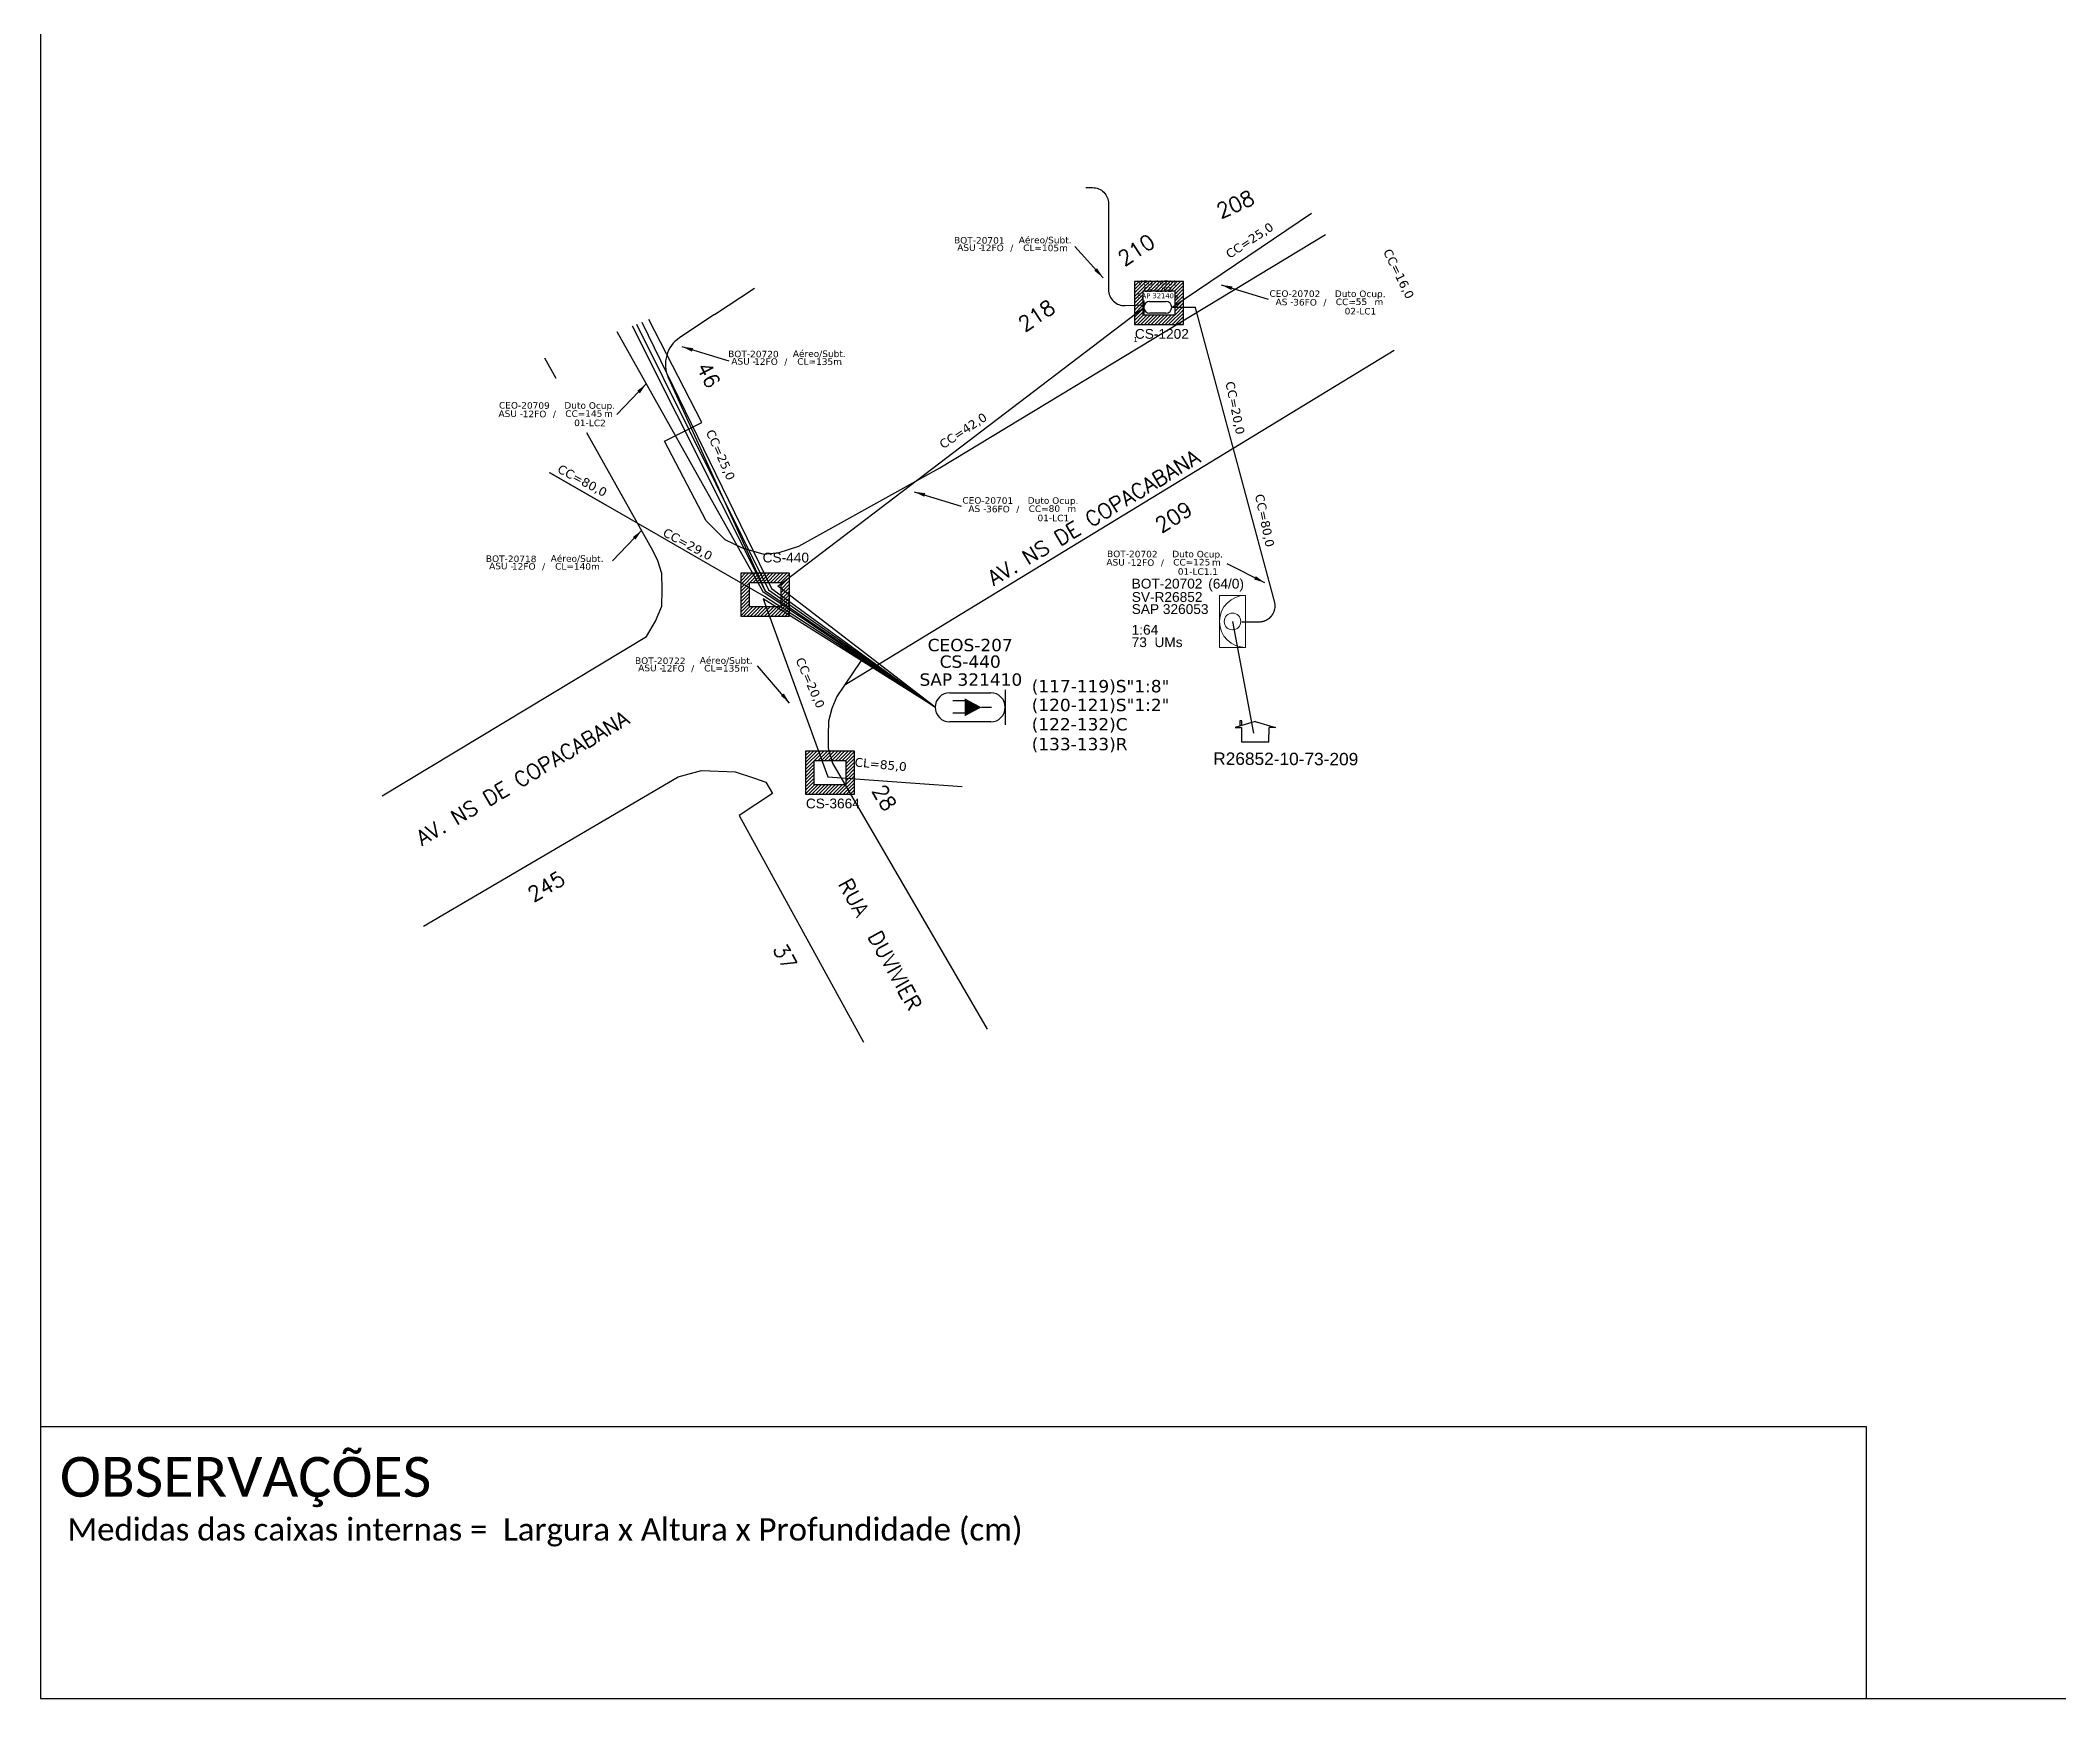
# Model space of a CAD drawing. Extents: x -95 to 749, y 705 to 1978.
# Drawn here: x -89.3 to 272.4, y 705 to 1002 of the extents above; entities that cross this region are included whole.
import ezdxf
from ezdxf.enums import TextEntityAlignment as Align

# ---------------------------------------------------------------- set-up
doc = ezdxf.new("R2010")
doc.units = 0
for name, color, linetype in [('10.1-Caixas Subterrâneas', 5, 'Continuous'), ('20.4-CEOS', 1, 'Continuous'), ('20.5-CEO', 1, 'Continuous'), ('CAP a instalar', 1, 'Continuous'), ('celulas gpon', 7, 'Continuous'), ('label_cabos', 7, 'Continuous'), ('Legenda', 1, 'Continuous'), ('MUB', 252, 'Continuous'), ('Surveys Casinhas', 7, 'Continuous'), ('surveys legendas', 7, 'Continuous')]:
    doc.layers.add(name, color=color, linetype=linetype)
doc.layers.add("20.0-LEGENDA DOS CDO'S", color=1, linetype='Continuous', lineweight=0)
doc.layers.add('20.1-CDO_INTERIOR', color=1, linetype='Continuous', lineweight=0)
doc.layers.add('EXTRA', color=50, linetype='Continuous', plot=False)
doc.styles.add('ARIAL', font='arial.ttf')
doc.styles.add('ROMANS', font='romans')
doc.styles.add('siredit', font='verdana.ttf')
doc.styles.add('WMF-Calibri0', font='calibri.ttf')
doc.linetypes.add('FENCELINE1', pattern='A,0.25,-0.1,[133,ltypeshp.shx,S=0.1,R=0,X=-0.1,Y=0],-0.1,1', length=1.45)
doc.dimstyles.new('CC', dxfattribs={"dimtxt": 1, "dimasz": 2, "dimexe": 0.18, "dimexo": 0.0625, "dimgap": 0.09, "dimtad": 0, "dimdec": 0, "dimrnd": 1, "dimzin": 0, "dimdsep": 46, "dimtxsty": 'siredit', "dimblk": 'NONE', "dimcen": 0, "dimse1": 1, "dimse2": 1, "dimsd1": 1, "dimsd2": 1, "dimclrt": 7, "dimadec": 0, "dimazin": 0, "dimtfac": 1, "dimtdec": 0, "dimtofl": 0, "dimtmove": 0, "dimatfit": 3, "dimfxl": 0, "dimtolj": 1, "dimtzin": 0, "dimarcsym": 0})

# ---------------------------------------------------------------- blocks, each defined once
blk = doc.blocks.new('*X58')
at = {"color": 0, "linetype": 'Continuous'}
for p, q in [((-1.25, 0.34099), (-0.49099, 1.1)), ((-1.25, 0.517767), (-0.667767, 1.1)), ((-1.25, 0.694544), (-0.844544, 1.1)), ((-1.25, 0.87132), (-1.02132, 1.1)), ((-1.25, 1.048097), (-1.198097, 1.1)), ((-0.789214, 0.625), (-0.314214, 1.1)), ((-0.612437, 0.625), (-0.137437, 1.1)), ((-0.43566, 0.625), (0.03934, 1.1)), ((-0.258883, 0.625), (0.216117, 1.1)), ((-0.082107, 0.625), (0.392893, 1.1)), ((0.09467, 0.625), (0.56967, 1.1)), ((0.271447, 0.625), (0.746447, 1.1)), ((0.448223, 0.625), (0.923223, 1.1)), ((0.625, 0.625), (1.1, 1.1)), ((0.801777, 0.625), (1.25, 1.073223)), ((-1.25, 0.164214), (-0.8035, 0.610714)), ((-1.25, -0.012563), (-0.8035, 0.433937)), ((-1.25, -0.18934), (-0.8035, 0.25716)), ((-1.25, -0.366117), (-0.8035, 0.080383)), ((0.8035, 0.449947), (1.25, 0.896447)), ((0.8035, 0.27317), (1.25, 0.71967)), ((0.8035, 0.096393), (1.25, 0.542893)), ((0.8035, -0.080383), (1.25, 0.366117)), ((0.8035, -0.25716), (1.25, 0.18934)), ((0.8035, -0.433937), (1.25, 0.012563)), ((-1.25, -0.542893), (-0.8035, -0.096393)), ((-1.25, -0.71967), (-0.8035, -0.27317)), ((-1.25, -0.896447), (-0.8035, -0.449947)), ((-1.25, -1.073223), (-0.801777, -0.625)), ((-1.1, -1.1), (-0.625, -0.625)), ((-0.923223, -1.1), (-0.448223, -0.625)), ((-0.746447, -1.1), (-0.271447, -0.625)), ((-0.56967, -1.1), (-0.09467, -0.625)), ((-0.392893, -1.1), (0.082107, -0.625)), ((-0.216117, -1.1), (0.258883, -0.625)), ((-0.03934, -1.1), (0.43566, -0.625)), ((0.137437, -1.1), (0.612437, -0.625)), ((0.314214, -1.1), (0.789214, -0.625)), ((0.49099, -1.1), (1.25, -0.34099)), ((0.667767, -1.1), (1.25, -0.517767)), ((0.8035, -0.610714), (1.25, -0.164214)), ((0.844544, -1.1), (1.25, -0.694544)), ((1.02132, -1.1), (1.25, -0.87132)), ((1.198097, -1.1), (1.25, -1.048097))]:
    blk.add_line(p, q, dxfattribs=at)
blk = doc.blocks.new('MANHOLE_MQ')
at = {"color": 0, "linetype": 'Continuous'}
for p, q in [((0.00000623, 0.00000569), (-0.00000627, 0.00000569)), ((-0.00000627, 0.00000569), (-0.00000627, -0.00000531)), ((0.00000623, -0.00000531), (0.00000623, 0.00000569)), ((-0.00000404, 0.00000331), (0.00000399, 0.00000331)), ((-0.00000404, -0.00000294), (-0.00000404, 0.00000331)), ((0.00000399, 0.00000331), (0.00000399, -0.00000294)), ((0.00000399, -0.00000294), (-0.00000404, -0.00000294)), ((0.00000399, -0.00000294), (0.00000399, -0.00000294)), ((-0.00000627, -0.00000531), (0.00000623, -0.00000531))]:
    blk.add_line(p, q, dxfattribs=at)
at = {"color": 0, "linetype": 'Continuous', "xscale": 5e-06, "yscale": 5e-06, "zscale": 1e-05}
blk.add_blockref('*X58', (-0.00000002, 0.00000019), dxfattribs=at)
blk = doc.blocks.new('CDOI_CT_ESQ')
at = {"layer": '20.1-CDO_INTERIOR', "color": 0, "lineweight": 18}
blk.add_lwpolyline([(-2.12, -2.13), (-2.12, 2.12), (0, 2.12), (0.01, -2.13)], close=True, dxfattribs=at)
blk.add_circle((-1.06, 0), 0.68, dxfattribs=at)
blk.add_arc((0.01, 0), 2.13, 90.0276, 270.0276, dxfattribs=at)
at = {"layer": "20.0-LEGENDA DOS CDO'S", "color": 0, "style": 'ARIAL'}
for tag, p in [('CDO_N', (-9.3, 2.69)), ('SURVEY', (-9.3, 1.6)), ('SAP', (-9.3, 0.61)), ('1:XX', (-9.31, -1.08)), ('UMS', (-9.31, -2.09))]:
    blk.add_attdef(tag, p, '', height=0.68, rotation=359.9724, dxfattribs=at)
blk.add_attdef('FIBRAS_UTILIZADAS', text='', height=0.68, rotation=359.9724, dxfattribs=at).set_placement((-1.59, 2.69), align=Align.CENTER)
blk = doc.blocks.new('Inst CB DT OCUP CFOA-SM-AS-80-TS-36')
at = {"layer": 'label_cabos', "color": 0, "style": 'siredit'}
for tag, flags, p in [('ID_ATIVIDADE', 3, (1.31, 2.67)), ('FATOR', 1, (11.56, 2.55))]:
    blk.add_attdef(tag, text='', height=1, rotation=359.69, dxfattribs=dict(at, flags=flags)).set_placement(p, align=Align.MIDDLE_CENTER)
for tag, p in [('TIPO_CABO', (1.76, 0)), ('DESTINO_CABO', (3.13, 1.26)), ('CABO', (4.69, -0.05)), ('/', (7.71, -0.05)), ('LANCE', (10.91, 0)), ('TIPO_CABO', (13.11, 1.24)), ('UND', (15.96, 0)), ('FID', (13.15, -1.41))]:
    blk.add_attdef(tag, text='', height=1, rotation=359.69, dxfattribs=at).set_placement(p, align=Align.MIDDLE_CENTER)
blk.add_attdef('QTDE', (12.43, -0.47), '', height=1, rotation=359.69, dxfattribs=at)
blk = doc.blocks.new('_None')
blk = doc.blocks.new('LEGENDA DOS CABOS')
at = {"layer": 'EXTRA', "color": 0, "style": 'siredit'}
for tag, p in [('ID', (4.6, 0.97)), ('XX', (9.03, 0.97))]:
    blk.add_attdef(tag, text='', height=0.48, rotation=359.69, dxfattribs=at).set_placement(p, align=Align.MIDDLE_CENTER)
at = {"layer": 'Legenda', "color": 0, "style": 'siredit'}
for tag, p in [('TIPO_CABO', (1.31, 0)), ('CABO', (4.69, -0.05)), ('/', (6.81, -0.05)), ('METROS', (10.03, -0.05))]:
    blk.add_attdef(tag, text='', height=0.8, rotation=359.69, dxfattribs=at).set_placement(p, align=Align.MIDDLE_CENTER)
blk = doc.blocks.new('Inst CB DT OCUP CFOA-SM-ASU-120-S-12')
at = {"layer": 'label_cabos', "color": 0, "style": 'siredit'}
for tag, flags, p in [('ID_ATIVIDADE', 3, (1.31, 2.67)), ('FATOR', 1, (11.56, 2.55))]:
    blk.add_attdef(tag, text='', height=1, rotation=359.69, dxfattribs=dict(at, flags=flags)).set_placement(p, align=Align.MIDDLE_CENTER)
for tag, p in [('TIPO_CABO', (1.26, 0)), ('DESTINO_CABO', (3.13, 1.26)), ('CABO', (4.69, -0.05)), ('/', (7.71, -0.05)), ('LANCE', (10.91, 0)), ('TIPO_CABO', (13.11, 1.24)), ('UND', (15.96, 0)), ('FID', (13.15, -1.41))]:
    blk.add_attdef(tag, text='', height=1, rotation=359.69, dxfattribs=at).set_placement(p, align=Align.MIDDLE_CENTER)
blk.add_attdef('QTDE', (12.43, -0.47), '', height=1, rotation=359.69, dxfattribs=at)
blk = doc.blocks.new('*U65')
at = {"layer": '20.4-CEOS', "color": 7, "style": 'siredit'}
for tag, p in [('FIBRAS_SPLITTER', (0, 0)), ('FIBRAS_TOP_C', (0, -4.13)), ('RESERVA_FINAIS', (0, -5.46))]:
    blk.add_attdef(tag, p, '', height=1.01, dxfattribs=at)
for tag, p, flags in [('ID_ATIVIDADE', (0, -6.77), 3), ('FATOR', (0, -8.09), 1), ('QTDE', (0, -9.4), 1), ('FID', (0, -10.71), 1)]:
    blk.add_attdef(tag, p, '', height=1.01, dxfattribs=dict(at, flags=flags))
blk = doc.blocks.new('*U67')
at = {"layer": '20.4-CEOS', "color": 7, "style": 'siredit'}
blk.add_attdef('FIBRAS_SPLITTER', (0, 0), '', height=1.01, dxfattribs=at)
for tag, p, flags in [('ID_ATIVIDADE', (0, -1.48), 3), ('QTDE', (0, -4.11), 1), ('FATOR', (0, -2.79), 1), ('FID', (0, -5.42), 1)]:
    blk.add_attdef(tag, p, '', height=1.01, dxfattribs=dict(at, flags=flags))

msp = doc.modelspace()

# ---------------------------------------------------------------- linework, layer by layer
msp.add_lwpolyline([(-89.32, 705.02), (749.25, 705.02), (749.25, 1299.02), (-89.32, 1299.02), (-89.32, 705.02)])
at = {"color": 4}
msp.add_lwpolyline([(124.23, 897.95), (128, 877.93)], dxfattribs=at)
at = {"color": 7}
for points in [[(-89.24, 753.78), (237.71, 753.78)], [(237.71, 753.78), (237.71, 705.02)]]:
    msp.add_lwpolyline(points, dxfattribs=at)
at = {"layer": '20.4-CEOS', "color": 7}
for p, q in [((73.57, 885.18), (80.9, 885.18)), ((80.9, 879.96), (73.57, 879.96))]:
    msp.add_line(p, q, dxfattribs=at)
for points in [[(76.37, 883.71), (74.14, 883.71)], [(79.26, 882.57), (81.02, 882.57)], [(83.51, 885.72), (83.51, 879.42)], [(76.37, 881.53), (74.14, 881.53)]]:
    msp.add_lwpolyline(points, dxfattribs=at)
msp.add_lwpolyline([(79.26, 882.57, 0, 3.23, 0), (76.23, 882.57, 3.23, 3.23, 0)], format="xyseb", dxfattribs=at)
for centre, start, end in [((73.57, 882.57), 90, 270), ((80.9, 882.57), 270, 90)]:
    msp.add_arc(centre, 2.61, start, end, dxfattribs=at)
at = {"layer": '20.5-CEO', "color": 5}
for p, q in [((109.37, 955.25), (112.29, 955.25)), ((112.29, 953.16), (109.37, 953.16))]:
    msp.add_line(p, q, dxfattribs=at)
at = {"layer": '20.5-CEO'}
msp.add_lwpolyline([(108.33, 955.46), (108.33, 952.95)], dxfattribs=at)
at = {"layer": '20.5-CEO', "color": 5}
for centre, start, end in [((109.37, 954.21), 90, 270), ((112.29, 954.21), 270, 90)]:
    msp.add_arc(centre, 1.04, start, end, dxfattribs=at)
at = {"layer": 'CAP a instalar', "color": 9, "linetype": 'FENCELINE1', "ltscale": 4}
for points in [[(97.93, 975.65), (99.14, 975.65, -0.414214), (102.01, 972.78), (102.01, 960.76)], [(102.01, 960.76), (102.01, 957.37, 0.426232), (105, 954.51), (108.24, 954.64)], [(31.46, 952.93), (25.2, 948.78, 0.366099), (23.13, 941.67), (40.51, 903.45), (70.96, 882.57)]]:
    msp.add_lwpolyline(points, format="xyb", dxfattribs=at)
at = {"layer": 'CAP a instalar', "color": 7, "linetype": 'FENCELINE1', "ltscale": 4}
for points in [[(113.33, 954.21), (138.37, 971.05)], [(70.96, 882.57), (42.77, 904.25), (108.33, 954.21)], [(13.92, 949.89), (40.08, 903.29), (70.96, 882.57)], [(16.67, 950.9), (40.51, 903.45)]]:
    msp.add_lwpolyline(points, dxfattribs=at)
at = {"layer": 'CAP a instalar', "color": 9, "linetype": 'FENCELINE1', "ltscale": 4}
for points in [[(31.46, 952.93), (38.6, 957.65)], [(18.4, 951.54), (41.65, 903.88), (70.96, 882.57)], [(17.43, 951.18), (41.09, 903.62), (70.96, 882.57)], [(70.96, 882.57), (40.38, 902.4), (11.6, 919.03)], [(70.96, 882.57), (40.14, 901.99), (51.75, 870.14), (67.37, 868.98)], [(67.37, 868.98), (75.78, 868.37)]]:
    msp.add_lwpolyline(points, dxfattribs=at)
at = {"layer": 'CAP a instalar', "linetype": 'FENCELINE1', "ltscale": 4, "const_width": 0.23}
msp.add_lwpolyline([(113.33, 954.21), (117.54, 954.21), (127.94, 915.58)], dxfattribs=at)
at = {"layer": 'CAP a instalar', "color": 9, "linetype": 'FENCELINE1', "ltscale": 4, "const_width": 0.23}
msp.add_lwpolyline([(12.01, 918.79), (1.84, 924.63)], dxfattribs=at)
at = {"layer": 'CAP a instalar', "linetype": 'FENCELINE1', "ltscale": 4, "const_width": 0.23}
msp.add_lwpolyline([(127.94, 915.58), (131.73, 901.48, -0.492729), (128.96, 897.86), (125.87, 897.85)], format="xyb", dxfattribs=at)
at = {"layer": 'MUB', "color": 4, "elevation": 73.44}
for points in [[(29.96, 915.95), (33.3, 912.64), (36.4, 911.14), (40.26, 909.99), (43.03, 910.29), (46.51, 911.46), (71.79, 925.46), (140.9, 967.28)], [(29.96, 915.95), (22.46, 930.22), (29.17, 933.59), (19.69, 952.02)], [(3.06, 941.48), (1.02, 945.13)], [(54.68, 886.51), (153.18, 946.52)], [(-28.1, 866.72), (19.28, 895.25), (20.88, 897.98), (21.99, 900.71), (22.08, 903.69), (22.01, 906.54), (21.29, 908.78), (20.43, 910.53), (8.55, 931.71)], [(57.68, 890.94), (53.33, 884.51), (52.45, 882.36), (51.84, 880.1), (51.77, 877.55), (51.81, 875.23), (52.56, 872.56), (80.28, 824.94)], [(-20.67, 843.35), (24.93, 870.12), (29.1, 871.28)], [(29.1, 871.28), (35.15, 871.01), (38.42, 869.95), (40.61, 869.18), (41.81, 867.14), (35.85, 863.19), (58.11, 822.59)]]:
    msp.add_lwpolyline(points, dxfattribs=at)
at = {"layer": 'Surveys Casinhas'}
for p, q in [((128.3, 880.01), (124.71, 878.97)), ((124.71, 878.97), (125.84, 878.97)), ((125.51, 880.17), (125.51, 879.22)), ((125.89, 880.17), (125.51, 880.17)), ((125.84, 878.97), (125.83, 876.4)), ((125.89, 879.33), (125.89, 880.17)), ((128.3, 880.01), (131.89, 878.95)), ((130.75, 876.38), (130.76, 878.95)), ((131.89, 878.95), (130.76, 878.95)), ((125.83, 876.4), (130.75, 876.38))]:
    msp.add_line(p, q, dxfattribs=at)

# ---------------------------------------------------------------- block references
at = {"layer": '10.1-Caixas Subterrâneas', "color": 30, "xscale": 701014.0036948986, "yscale": 701014.0036948986, "zscale": 701014.0036948986, "rotation": 180.0000000000626}
for p in [(111.04, 955.11), (40.49, 902.87), (52.11, 871)]:
    msp.add_blockref('MANHOLE_MQ', p, dxfattribs=at)
at = {"layer": '20.1-CDO_INTERIOR'}
ref = msp.add_blockref('CDOI_CT_ESQ', (126.54, 897.95), dxfattribs=dict(at, xscale=2.192124096902162, yscale=2.192124096902162, zscale=2.192124096902162))
ref.add_attrib('CDO_N', 'BOT-20702', (106.16, 903.85), dxfattribs={"layer": "20.0-LEGENDA DOS CDO'S", "height": 1.754, "rotation": 359.9724, "style": 'ARIAL'})
ref.add_attrib('FIBRAS_UTILIZADAS', '(64/0)', dxfattribs={"layer": "20.0-LEGENDA DOS CDO'S", "height": 1.754, "rotation": 359.9724, "style": 'ARIAL'}).set_placement((123.07, 903.84), align=Align.CENTER)
ref.add_attrib('SURVEY', 'SV-R26852', (106.17, 901.46), dxfattribs={"layer": "20.0-LEGENDA DOS CDO'S", "height": 1.754, "rotation": 359.9724, "style": 'ARIAL'})
ref.add_attrib('SAP', 'SAP 326053', (106.16, 899.29), dxfattribs={"layer": "20.0-LEGENDA DOS CDO'S", "height": 1.754, "rotation": 359.9724, "style": 'ARIAL'})
ref.add_attrib('1:XX', '1:64', (106.15, 895.58), dxfattribs={"layer": "20.0-LEGENDA DOS CDO'S", "height": 1.754, "rotation": 359.9724, "style": 'ARIAL'})
ref.add_attrib('UMS', '73  UMs', (106.15, 893.36), dxfattribs={"layer": "20.0-LEGENDA DOS CDO'S", "height": 1.754, "rotation": 359.9724, "style": 'ARIAL'})
at = {"layer": '20.4-CEOS', "color": 0, "lineweight": 0}
ref = msp.add_blockref('*U65', (88.25, 885.25), dxfattribs=dict(at, xscale=2.192124096901962, yscale=2.192124096901962, zscale=2.192124096901962))
ref.add_attrib('FIBRAS_SPLITTER', '(117-119)S"1:8"', (88.25, 885.25), dxfattribs={"color": 7, "height": 2.2133, "style": 'siredit'})
ref.add_attrib('FIBRAS_TOP_C', '(122-132)C', (88.25, 878.43), dxfattribs={"color": 7, "height": 2.213, "style": 'siredit'})
ref.add_attrib('RESERVA_FINAIS', '(133-133)R', (88.25, 874.88), dxfattribs={"color": 7, "height": 2.213, "style": 'siredit'})
at = {"layer": '20.4-CEOS', "color": 0, "lineweight": 0, "xscale": 2.192124096901962, "yscale": 2.192124096901962, "zscale": 2.192124096901962}
msp.add_blockref('*U67', (88.25, 881.89), dxfattribs=at).add_auto_attribs({'FIBRAS_SPLITTER': '(120-121)S"1:2"'})
at = {"layer": 'label_cabos', "color": 0, "lineweight": 0}
ref = msp.add_blockref('LEGENDA DOS CABOS', (73.89, 964.3), dxfattribs=dict(at, xscale=1.172565888821213, yscale=1.172565888821213, zscale=1.172565888821213))
ref.add_attrib('ID', 'BOT-20701', dxfattribs={"color": 0, "height": 1.173, "rotation": 359.69, "style": 'siredit'}).set_placement((78.86, 966.21), align=Align.MIDDLE_CENTER)
ref.add_attrib('CABO', '12FO', dxfattribs={"color": 0, "height": 1.173, "rotation": 359.69, "style": 'siredit'}).set_placement((81.12, 964.86), align=Align.MIDDLE_CENTER)
ref.add_attrib('METROS', 'CL=105m', dxfattribs={"color": 0, "height": 1.173, "rotation": 359.69, "style": 'siredit'}).set_placement((90.72, 964.86), align=Align.MIDDLE_CENTER)
ref.add_attrib('XX', 'Aéreo/Subt.', dxfattribs={"color": 0, "height": 1.1726, "rotation": 359.69, "style": 'siredit'}).set_placement((90.66, 966.26), align=Align.MIDDLE_CENTER)
ref.add_attrib('/', '/', dxfattribs={"color": 0, "height": 1.17, "rotation": 359.69, "style": 'siredit'}).set_placement((84.67, 964.86), align=Align.MIDDLE_CENTER)
ref.add_attrib('TIPO_CABO', 'ASU -', dxfattribs={"color": 0, "height": 1.173, "rotation": 359.69, "style": 'siredit'}).set_placement((77.1, 964.91), align=Align.MIDDLE_CENTER)
ref = msp.add_blockref('Inst CB DT OCUP CFOA-SM-AS-80-TS-36', (131.72, 955.18), dxfattribs=dict(at, xscale=1.172565888821213, yscale=1.172565888821213, zscale=1.172565888821213))
ref.add_attrib('DESTINO_CABO', 'CEO-20702', dxfattribs={"color": 0, "height": 1.173, "rotation": 359.69, "style": 'siredit'}).set_placement((135.39, 956.66), align=Align.MIDDLE_CENTER)
ref.add_attrib('CABO', '36FO', dxfattribs={"color": 0, "height": 1.173, "rotation": 359.69, "style": 'siredit'}).set_placement((137.21, 955.12), align=Align.MIDDLE_CENTER)
ref.add_attrib('TIPO_CABO', 'Duto Ocup.', dxfattribs={"color": 0, "height": 1.173, "rotation": 359.69, "style": 'siredit'}).set_placement((147.09, 956.64), align=Align.MIDDLE_CENTER)
ref.add_attrib('/', '/', dxfattribs={"color": 0, "height": 1.17, "rotation": 359.69, "style": 'siredit'}).set_placement((140.77, 955.12), align=Align.MIDDLE_CENTER)
ref.add_attrib('TIPO_CABO', 'AS - ', dxfattribs={"color": 0, "height": 1.173, "rotation": 359.69, "style": 'siredit'}).set_placement((133.79, 955.18), align=Align.MIDDLE_CENTER)
ref.add_attrib('FID', '02-LC1', dxfattribs={"color": 0, "height": 1.173, "rotation": 359.69, "style": 'siredit'}).set_placement((147.14, 953.52), align=Align.MIDDLE_CENTER)
ref.add_attrib('LANCE', 'CC=', dxfattribs={"color": 0, "height": 1.173, "rotation": 359.69, "style": 'siredit'}).set_placement((144.51, 955.19), align=Align.MIDDLE_CENTER)
ref.add_attrib('QTDE', '55', (146.29, 954.63), dxfattribs={"color": 0, "height": 1.173, "rotation": 359.69, "style": 'siredit'})
ref.add_attrib('UND', 'm', dxfattribs={"color": 0, "height": 1.17, "rotation": 359.69, "style": 'siredit'}).set_placement((150.44, 955.19), align=Align.MIDDLE_CENTER)
ref = msp.add_blockref('LEGENDA DOS CABOS', (33.42, 943.94), dxfattribs=dict(at, xscale=1.172565888821213, yscale=1.172565888821213, zscale=1.172565888821213))
ref.add_attrib('ID', 'BOT-20720', dxfattribs={"color": 0, "height": 1.173, "rotation": 359.69, "style": 'siredit'}).set_placement((38.4, 945.85), align=Align.MIDDLE_CENTER)
ref.add_attrib('CABO', '12FO', dxfattribs={"color": 0, "height": 1.173, "rotation": 359.69, "style": 'siredit'}).set_placement((40.65, 944.49), align=Align.MIDDLE_CENTER)
ref.add_attrib('METROS', 'CL=135m', dxfattribs={"color": 0, "height": 1.173, "rotation": 359.69, "style": 'siredit'}).set_placement((50.26, 944.49), align=Align.MIDDLE_CENTER)
ref.add_attrib('XX', 'Aéreo/Subt.', dxfattribs={"color": 0, "height": 1.1726, "rotation": 359.69, "style": 'siredit'}).set_placement((50.2, 945.9), align=Align.MIDDLE_CENTER)
ref.add_attrib('/', '/', dxfattribs={"color": 0, "height": 1.17, "rotation": 359.69, "style": 'siredit'}).set_placement((44.2, 944.49), align=Align.MIDDLE_CENTER)
ref.add_attrib('TIPO_CABO', 'ASU -', dxfattribs={"color": 0, "height": 1.173, "rotation": 359.69, "style": 'siredit'}).set_placement((36.64, 944.55), align=Align.MIDDLE_CENTER)
ref = msp.add_blockref('Inst CB DT OCUP CFOA-SM-ASU-120-S-12', (-6.29, 935.17), dxfattribs=dict(at, xscale=1.172565888821213, yscale=1.172565888821213, zscale=1.172565888821213))
ref.add_attrib('DESTINO_CABO', 'CEO-20709', dxfattribs={"color": 0, "height": 1.173, "rotation": 359.69, "style": 'siredit'}).set_placement((-2.62, 936.65), align=Align.MIDDLE_CENTER)
ref.add_attrib('CABO', '12FO', dxfattribs={"color": 0, "height": 1.173, "rotation": 359.69, "style": 'siredit'}).set_placement((-0.8, 935.11), align=Align.MIDDLE_CENTER)
ref.add_attrib('TIPO_CABO', 'Duto Ocup.', dxfattribs={"color": 0, "height": 1.173, "rotation": 359.69, "style": 'siredit'}).set_placement((9.08, 936.63), align=Align.MIDDLE_CENTER)
ref.add_attrib('/', '/', dxfattribs={"color": 0, "height": 1.17, "rotation": 359.69, "style": 'siredit'}).set_placement((2.75, 935.11), align=Align.MIDDLE_CENTER)
ref.add_attrib('TIPO_CABO', 'ASU - ', dxfattribs={"color": 0, "height": 1.173, "rotation": 359.69, "style": 'siredit'}).set_placement((-4.81, 935.16), align=Align.MIDDLE_CENTER)
ref.add_attrib('FID', '01-LC2', dxfattribs={"color": 0, "height": 1.173, "rotation": 359.69, "style": 'siredit'}).set_placement((9.13, 933.51), align=Align.MIDDLE_CENTER)
ref.add_attrib('LANCE', 'CC=', dxfattribs={"color": 0, "height": 1.173, "rotation": 359.69, "style": 'siredit'}).set_placement((6.5, 935.17), align=Align.MIDDLE_CENTER)
ref.add_attrib('QTDE', '145', (8.28, 934.61), dxfattribs={"color": 0, "height": 1.173, "rotation": 359.69, "style": 'siredit'})
ref.add_attrib('UND', 'm', dxfattribs={"color": 0, "height": 1.17, "rotation": 359.69, "style": 'siredit'}).set_placement((12.43, 935.17), align=Align.MIDDLE_CENTER)
ref = msp.add_blockref('Inst CB DT OCUP CFOA-SM-AS-80-TS-36', (76.7, 918.14), dxfattribs=dict(at, xscale=1.172565888821213, yscale=1.172565888821213, zscale=1.172565888821213))
ref.add_attrib('DESTINO_CABO', 'CEO-20701', dxfattribs={"color": 0, "height": 1.173, "rotation": 359.69, "style": 'siredit'}).set_placement((80.38, 919.62), align=Align.MIDDLE_CENTER)
ref.add_attrib('CABO', '36FO', dxfattribs={"color": 0, "height": 1.173, "rotation": 359.69, "style": 'siredit'}).set_placement((82.2, 918.08), align=Align.MIDDLE_CENTER)
ref.add_attrib('TIPO_CABO', 'Duto Ocup.', dxfattribs={"color": 0, "height": 1.173, "rotation": 359.69, "style": 'siredit'}).set_placement((92.08, 919.6), align=Align.MIDDLE_CENTER)
ref.add_attrib('/', '/', dxfattribs={"color": 0, "height": 1.17, "rotation": 359.69, "style": 'siredit'}).set_placement((85.75, 918.08), align=Align.MIDDLE_CENTER)
ref.add_attrib('TIPO_CABO', 'AS - ', dxfattribs={"color": 0, "height": 1.173, "rotation": 359.69, "style": 'siredit'}).set_placement((78.77, 918.14), align=Align.MIDDLE_CENTER)
ref.add_attrib('FID', '01-LC1', dxfattribs={"color": 0, "height": 1.173, "rotation": 359.69, "style": 'siredit'}).set_placement((92.12, 916.48), align=Align.MIDDLE_CENTER)
ref.add_attrib('LANCE', 'CC=', dxfattribs={"color": 0, "height": 1.173, "rotation": 359.69, "style": 'siredit'}).set_placement((89.5, 918.14), align=Align.MIDDLE_CENTER)
ref.add_attrib('QTDE', '80', (91.28, 917.59), dxfattribs={"color": 0, "height": 1.173, "rotation": 359.69, "style": 'siredit'})
ref.add_attrib('UND', 'm', dxfattribs={"color": 0, "height": 1.17, "rotation": 359.69, "style": 'siredit'}).set_placement((95.42, 918.14), align=Align.MIDDLE_CENTER)
ref = msp.add_blockref('LEGENDA DOS CABOS', (-9.96, 907.26), dxfattribs=dict(at, xscale=1.172565888821213, yscale=1.172565888821213, zscale=1.172565888821213))
ref.add_attrib('ID', 'BOT-20718', dxfattribs={"color": 0, "height": 1.173, "rotation": 359.69, "style": 'siredit'}).set_placement((-4.99, 909.17), align=Align.MIDDLE_CENTER)
ref.add_attrib('CABO', '12FO', dxfattribs={"color": 0, "height": 1.173, "rotation": 359.69, "style": 'siredit'}).set_placement((-2.73, 907.81), align=Align.MIDDLE_CENTER)
ref.add_attrib('METROS', 'CL=140m', dxfattribs={"color": 0, "height": 1.173, "rotation": 359.69, "style": 'siredit'}).set_placement((6.88, 907.81), align=Align.MIDDLE_CENTER)
ref.add_attrib('XX', 'Aéreo/Subt.', dxfattribs={"color": 0, "height": 1.1726, "rotation": 359.69, "style": 'siredit'}).set_placement((6.82, 909.22), align=Align.MIDDLE_CENTER)
ref.add_attrib('/', '/', dxfattribs={"color": 0, "height": 1.17, "rotation": 359.69, "style": 'siredit'}).set_placement((0.82, 907.81), align=Align.MIDDLE_CENTER)
ref.add_attrib('TIPO_CABO', 'ASU -', dxfattribs={"color": 0, "height": 1.173, "rotation": 359.69, "style": 'siredit'}).set_placement((-6.74, 907.87), align=Align.MIDDLE_CENTER)
ref = msp.add_blockref('Inst CB DT OCUP CFOA-SM-ASU-120-S-12', (102.6, 908.55), dxfattribs=dict(at, xscale=1.172565888821213, yscale=1.172565888821213, zscale=1.172565888821213))
ref.add_attrib('DESTINO_CABO', 'BOT-20702', dxfattribs={"color": 0, "height": 1.173, "rotation": 359.69, "style": 'siredit'}).set_placement((106.27, 910.03), align=Align.MIDDLE_CENTER)
ref.add_attrib('CABO', '12FO', dxfattribs={"color": 0, "height": 1.173, "rotation": 359.69, "style": 'siredit'}).set_placement((108.09, 908.49), align=Align.MIDDLE_CENTER)
ref.add_attrib('TIPO_CABO', 'Duto Ocup.', dxfattribs={"color": 0, "height": 1.173, "rotation": 359.69, "style": 'siredit'}).set_placement((117.97, 910.01), align=Align.MIDDLE_CENTER)
ref.add_attrib('/', '/', dxfattribs={"color": 0, "height": 1.17, "rotation": 359.69, "style": 'siredit'}).set_placement((111.65, 908.49), align=Align.MIDDLE_CENTER)
ref.add_attrib('TIPO_CABO', 'ASU - ', dxfattribs={"color": 0, "height": 1.173, "rotation": 359.69, "style": 'siredit'}).set_placement((104.08, 908.55), align=Align.MIDDLE_CENTER)
ref.add_attrib('FID', '01-LC1.1', dxfattribs={"color": 0, "height": 1.173, "rotation": 359.69, "style": 'siredit'}).set_placement((118.02, 906.89), align=Align.MIDDLE_CENTER)
ref.add_attrib('LANCE', 'CC=', dxfattribs={"color": 0, "height": 1.173, "rotation": 359.69, "style": 'siredit'}).set_placement((115.39, 908.55), align=Align.MIDDLE_CENTER)
ref.add_attrib('QTDE', '125', (117.17, 907.99), dxfattribs={"color": 0, "height": 1.173, "rotation": 359.69, "style": 'siredit'})
ref.add_attrib('UND', 'm', dxfattribs={"color": 0, "height": 1.17, "rotation": 359.69, "style": 'siredit'}).set_placement((121.32, 908.55), align=Align.MIDDLE_CENTER)
ref = msp.add_blockref('LEGENDA DOS CABOS', (16.75, 889), dxfattribs=dict(at, xscale=1.172565888821213, yscale=1.172565888821213, zscale=1.172565888821213))
ref.add_attrib('ID', 'BOT-20722', dxfattribs={"color": 0, "height": 1.173, "rotation": 359.69, "style": 'siredit'}).set_placement((21.72, 890.91), align=Align.MIDDLE_CENTER)
ref.add_attrib('CABO', '12FO', dxfattribs={"color": 0, "height": 1.173, "rotation": 359.69, "style": 'siredit'}).set_placement((23.97, 889.56), align=Align.MIDDLE_CENTER)
ref.add_attrib('METROS', 'CL=135m', dxfattribs={"color": 0, "height": 1.173, "rotation": 359.69, "style": 'siredit'}).set_placement((33.58, 889.56), align=Align.MIDDLE_CENTER)
ref.add_attrib('XX', 'Aéreo/Subt.', dxfattribs={"color": 0, "height": 1.1726, "rotation": 359.69, "style": 'siredit'}).set_placement((33.52, 890.96), align=Align.MIDDLE_CENTER)
ref.add_attrib('/', '/', dxfattribs={"color": 0, "height": 1.17, "rotation": 359.69, "style": 'siredit'}).set_placement((27.52, 889.56), align=Align.MIDDLE_CENTER)
ref.add_attrib('TIPO_CABO', 'ASU -', dxfattribs={"color": 0, "height": 1.173, "rotation": 359.69, "style": 'siredit'}).set_placement((19.96, 889.62), align=Align.MIDDLE_CENTER)

# ---------------------------------------------------------------- texts
at = {"color": 7, "style": 'WMF-Calibri0'}
msp.add_text('OBSERVAÇÕES', height=7.1308, dxfattribs=at).set_placement((-85.83, 741.17))
at = {"color": 7, "insert": (-84.48, 737.33), "char_height": 4, "width": 658.8434, "attachment_point": 1, "style": 'WMF-Calibri0'}
msp.add_mtext('Medidas das caixas internas =  Largura x Altura x Profundidade (cm)', dxfattribs=at)
at = {"layer": '10.1-Caixas Subterrâneas', "color": 30, "style": 'ARIAL'}
for s, p in [('CS-1202', (106.73, 948.58)), ('CS-440', (40.05, 908.52)), ('CS-3664', (47.8, 864.47))]:
    msp.add_text(s, height=1.754, dxfattribs=at).set_placement(p)
at = {"layer": '20.4-CEOS', "color": 5, "style": 'siredit'}
msp.add_text('CEO-20701', height=0.878, dxfattribs=at).set_placement((110.82, 959.02), align=Align.TOP_CENTER)
at = {"layer": '20.4-CEOS', "color": 7, "style": 'siredit'}
for s, p in [('CEOS-207', (77.23, 894.83)), ('CS-440', (77.23, 891.87)), ('SAP 321410', (77.35, 888.65))]:
    msp.add_text(s, height=2.213, dxfattribs=at).set_placement(p, align=Align.TOP_CENTER)
at = {"layer": '20.5-CEO', "color": 5, "style": 'siredit'}
for s, p in [('SAP 321406', (110.83, 956.73)), ('CS-1202', (110.83, 957.83))]:
    msp.add_text(s, height=0.882, dxfattribs=at).set_placement(p, align=Align.TOP_CENTER)
at = {"layer": '20.5-CEO', "color": 7, "style": 'siredit'}
msp.add_text('1', height=0.878, dxfattribs=at).set_placement((106.48, 948.01))
at = {"layer": 'celulas gpon', "style": 'siredit'}
for s, rotation, p in [('CC=25,0', 33.5255, (123.69, 962.88)), ('CC=16,0', 296.1698, (151.16, 964.2)), ('CC=20,0', 281.7241, (122.94, 940.76)), ('CC=42,0', 33.5255, (72.38, 928.8)), ('CC=25,0', 293.8656, (29.85, 931.88)), ('CC=80,0', 331.7787, (3.14, 924.77)), ('CC=80,0', 281.7241, (128.24, 920.6)), ('CC=29,0', 331.7787, (22.02, 913.38)), ('CC=20,0', 293.8656, (45.92, 891.06)), ('CL=85,0', 354.6463, (56.48, 872))]:
    msp.add_text(s, height=1.576, rotation=rotation, dxfattribs=at).set_placement(p)
at = {"layer": 'MUB', "style": 'ROMANS'}
for s, rotation, p in [('208', 24.0694, (124.71, 972.67, 73.44)), ('210', 33.4895, (106.98, 964.49, 73.44)), ('218', 33.4895, (89.12, 952.74, 73.44)), ('46', 297.2282, (30.35, 942.1, 73.44)), ('209', 31.3503, (113.68, 916.67, 73.44)), ('28', 300.2037, (61.87, 866.38, 73.44)), ('245', 30.411, (1.29, 850.51, 73.44)), ('37', 298.742, (44.06, 837.94, 73.44))]:
    msp.add_text(s, height=2.693, rotation=rotation, dxfattribs=at).set_placement(p, align=Align.MIDDLE_CENTER)
for s, height, rotation, p in [('AV. NS DE COPACABANA', 2.6927, 30.9186, (81.45, 904.28, 231.69)), ('AV. NS DE COPACABANA', 2.6927, 30.5573, (-20.95, 857.73, 73.44)), ('RUA', 2.693, 299.0034, (53.5, 850.93, 146.88)), ('DUVIVIER', 2.693, 299.0034, (58.8, 841.57, 495.22))]:
    msp.add_text(s, height=height, rotation=rotation, dxfattribs=at).set_placement(p)
at = {"layer": 'surveys legendas', "color": 1, "style": 'ARIAL'}
msp.add_text('R26852-10-73-209', height=2.2155, rotation=359.7837, dxfattribs=at).set_placement((120.76, 872.28))

# ---------------------------------------------------------------- leaders
at = {"layer": 'label_cabos'}
for points in [[(101.05, 959.51), (95.98, 965.11)], [(122.2, 958.22), (130.62, 955.66)], [(25.58, 947.17), (34, 944.61)], [(19.2, 940.48), (13.95, 934.99)], [(67.18, 921.18), (75.61, 918.62)], [(18.41, 914.28), (13.16, 908.78)], [(130.02, 904.88), (123.27, 908.26)], [(44.89, 883.33), (39.13, 890.03)]]:
    msp.add_leader(points, dimstyle='CC', override={"dimgap": 0.09, "dimtad": 0}, dxfattribs=at)

doc.saveas('drawing.dxf')
